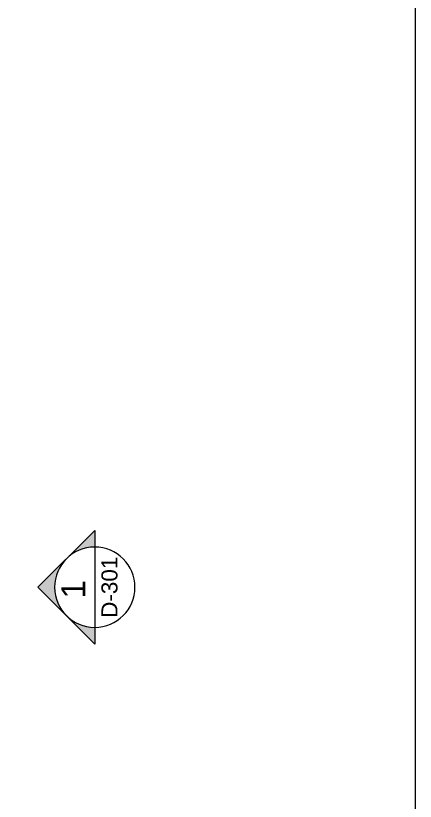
# Model space of a CAD drawing. Extents: x -2598 to 23780, y 0 to 8114.
# Drawn here: x 11101.2 to 11350.1, y 1321.1 to 1810.3 of the extents above; entities that cross this region are included whole.
import ezdxf
from ezdxf.enums import TextEntityAlignment as Align

# ---------------------------------------------------------------- set-up
doc = ezdxf.new("R2010")
doc.units = 0
doc.header["$LTSCALE"] = 25
doc.header["$MEASUREMENT"] = 0
doc.layers.get('0').update_dxf_attribs({"color": 9, "lineweight": 9})
doc.layers.add('21', color=9, linetype='Continuous', lineweight=9)
doc.layers.add('40A', color=9, linetype='Continuous', lineweight=9)
doc.styles.add('Arial', font='arial.ttf', dxfattribs={"height": 2.5})

# ---------------------------------------------------------------- blocks, each defined once
blk = doc.blocks.new('0_exteriorelevation1')
h = blk.add_hatch(color=256)
h.dxf.hatch_style = 1
h.paths.add_polyline_path([(0, 7.071), (-3.536, 3.536, -0.414214), (3.536, 3.536)])
h = blk.add_hatch(color=256)
edge = h.paths.add_edge_path()
edge.add_arc((0, 0), 5, 135, 180)
edge.add_line((-5, 0), (-7.071, 0))
edge.add_line((-7.071, 0), (-3.536, 3.536))
edge = h.paths.add_edge_path()
edge.add_line((5, 0), (7.071, 0))
edge.add_line((7.071, 0), (3.536, 3.536))
edge.add_arc((0, 0), 5, 0, 45, ccw=False)
blk.add_lwpolyline([(7.071, 0), (0, 7.071), (-7.071, 0), (7.071, 0)])
blk.add_lwpolyline([(7.071, 0), (0, 7.071), (-7.071, 0), (7.071, 0)])
blk.add_circle((0, 0), 5)
at = {"style": 'Arial'}
blk.add_attdef('KESITADI', text='', height=3, dxfattribs=at).set_placement((0, 0), align=Align.BOTTOM_CENTER)
blk.add_attdef('PAFTAADI', text='', height=2, dxfattribs=at).set_placement((0, -0.5), align=Align.TOP_CENTER)

msp = doc.modelspace()

# ---------------------------------------------------------------- linework, layer by layer
at = {"layer": '40A'}
msp.add_lwpolyline([(11350.06, 80), (6025, 80), (6025, 4125), (11350.06, 4125)], close=True, dxfattribs=at)

# ---------------------------------------------------------------- block references
at = {"layer": '21'}
ref = msp.add_blockref('0_exteriorelevation1', (11150.42, 1454.41), dxfattribs=dict(at, xscale=-5, yscale=5, zscale=5, rotation=90))
ref.add_attrib('KESITADI', '1', dxfattribs={"layer": '0', "height": 15, "rotation": 90, "style": 'Arial'}).set_placement((11149.13, 1453.15), align=Align.BOTTOM_CENTER)
ref.add_attrib('PAFTAADI', 'D-301', dxfattribs={"layer": '0', "height": 10, "rotation": 90, "style": 'Arial'}).set_placement((11154.57, 1454.41), align=Align.TOP_CENTER)

doc.saveas('drawing.dxf')
